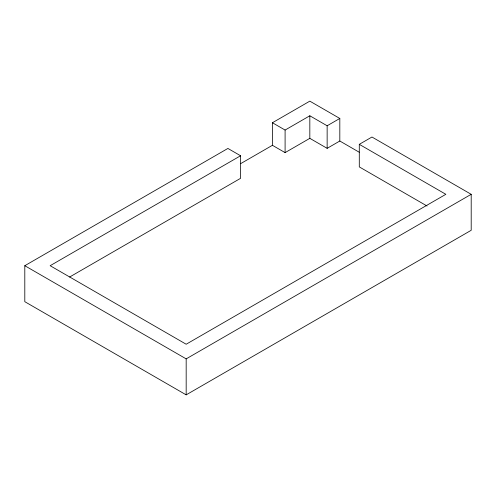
<?xml version="1.0" encoding="UTF-8"?>
<svg xmlns="http://www.w3.org/2000/svg" width="496" height="496" viewBox="0 0 496 496"><rect width="100%" height="100%" fill="white"/><g stroke="black" fill="none" stroke-linecap="round" stroke-linejoin="round"><path stroke-width="0.74" d="M427.062 206.026L359.29 166.898L359.29 144.336L371.963 137.02L471.2 194.314L471.2 230.293L186.174 394.853L24.8 301.686L24.8 265.707L227.906 148.44L240.579 155.763L240.579 178.318L69.595 277.041M240.529 163.717L272.422 145.303L272.422 122.741L309.826 101.147L339.816 118.457L339.816 141.019L359.24 152.235M240.579 155.763L50.146 265.707L186.174 344.236L445.854 194.314L359.29 144.336M272.422 122.741L285.095 130.057L309.826 115.779L327.143 125.773L339.816 118.457M272.422 145.303L285.095 152.619L309.826 138.341L327.143 148.335L339.816 141.019M24.8 265.707L186.174 358.875L471.2 194.314M327.143 125.773L327.143 148.335M309.826 115.779L309.826 138.341M285.095 130.057L285.095 152.619M186.174 358.875L186.174 394.853"/></g></svg>
